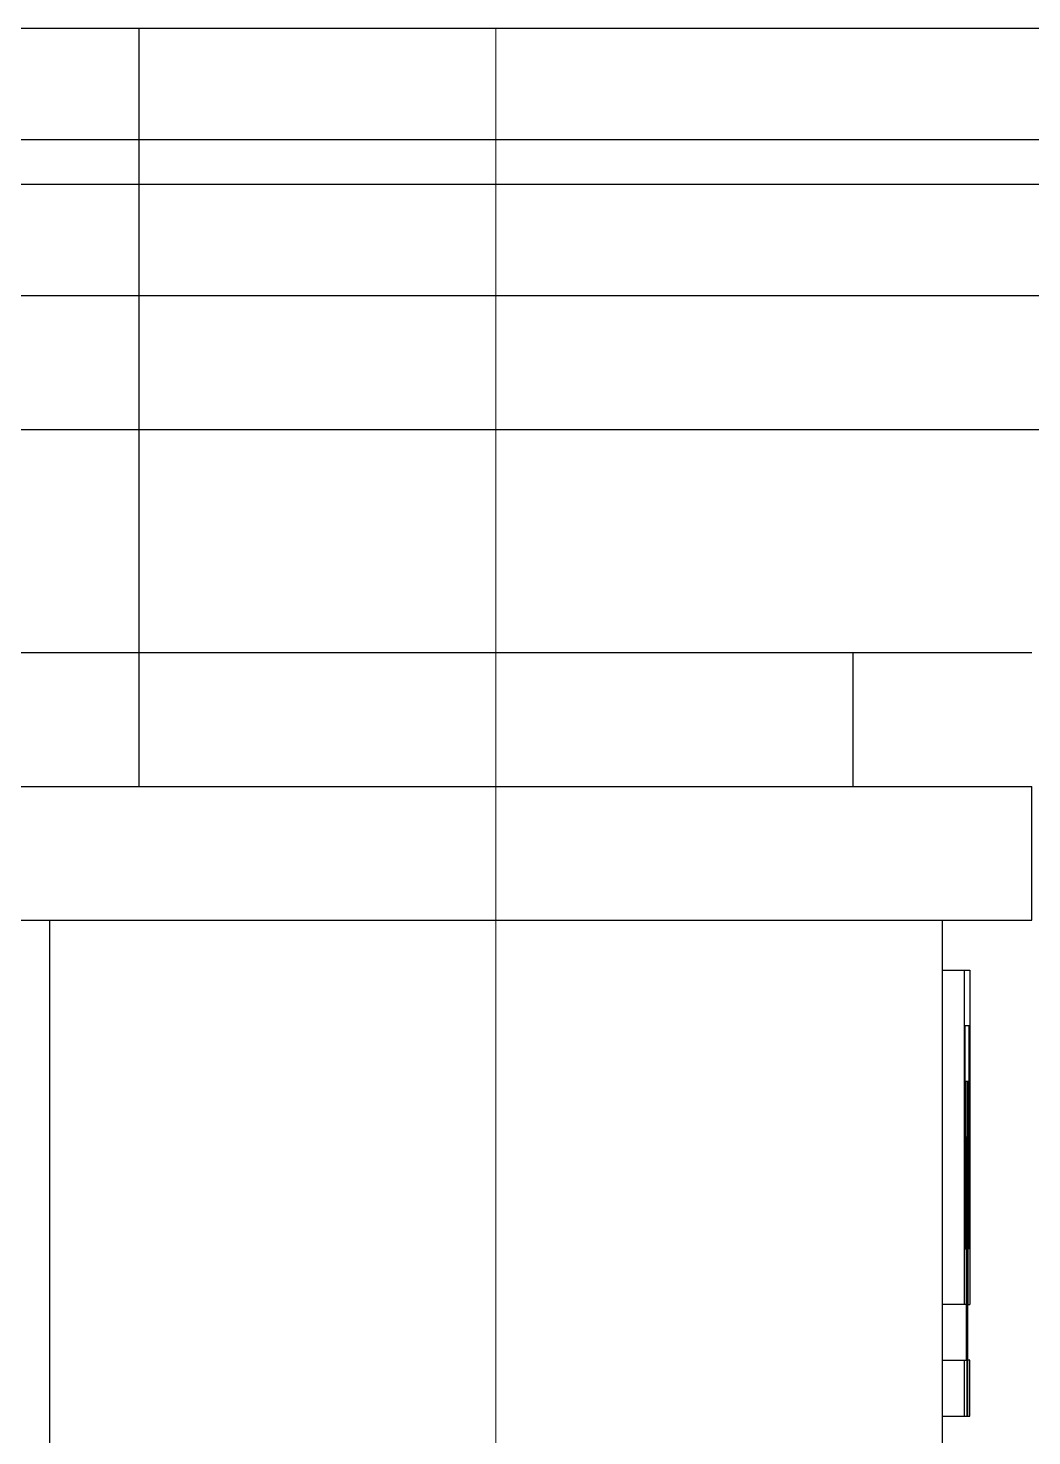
# Model space of a CAD drawing. Extents: x 1188826 to 1909461, y 608442 to 1651179.
# Drawn here: x 1702518 to 1703642, y 1034436 to 1036013 of the extents above; entities that cross this region are included whole.
import ezdxf

# ---------------------------------------------------------------- set-up
doc = ezdxf.new("R2010")
doc.units = 0
doc.header["$LTSCALE"] = 1000
doc.header["$MEASUREMENT"] = 0
doc.linetypes.add('ACAD_ISO10W100', pattern=[18.5, 12, -3, 0.5, -3])
doc.linetypes.add('DOTE', pattern=[2.42, 2, -0.2, 0.02, -0.2])
doc.layers.add('DOTE', color=19, linetype='DOTE', lineweight=9)
doc.layers.add('分缝', color=37, linetype='Continuous')
doc.layers.add('立面线', color=40, linetype='Continuous')

msp = doc.modelspace()

# ---------------------------------------------------------------- linework, layer by layer
at = {"layer": 'DOTE', "linetype": 'ACAD_ISO10W100', "ltscale": 100}
for p, q in [((1687342.5, 1036013.4), (1705542.3, 1036013.4)), ((1703042, 1036013.4), (1703042, 1027963.4))]:
    msp.add_line(p, q, dxfattribs=at)
at = {"layer": '分缝'}
msp.add_line((1702642.3, 1035163.4), (1702642.3, 1036013.4), dxfattribs=at)
at = {"layer": '立面线'}
for p, q in [((1687842.5, 1036013.4), (1705042.3, 1036013.4)), ((1705042.3, 1035888.4), (1687842.5, 1035888.4)), ((1687842.5, 1035838.4), (1705042.3, 1035838.4)), ((1705042.3, 1035713.4), (1687842.5, 1035713.4)), ((1688242.5, 1035563.4), (1704642.3, 1035563.4)), ((1703642.3, 1035313.4), (1689242.5, 1035313.4)), ((1703442.3, 1035163.4), (1703442.3, 1035313.4)), ((1689242.5, 1035163.4), (1703642.3, 1035163.4)), ((1703642.3, 1035013.4), (1703642.3, 1035163.4)), ((1689242.5, 1035013.4), (1703642.3, 1035013.4)), ((1702542.3, 1034413.4), (1702542.3, 1035013.4)), ((1703542.3, 1034413.4), (1703542.3, 1035013.4)), ((1703542.3, 1034957.7), (1703572.8, 1034957.7)), ((1703567, 1034582.7), (1703567, 1034957.7)), ((1703572.8, 1034957.7), (1703572.8, 1034582.7)), ((1703572.3, 1034895.2), (1703567.4, 1034895.2)), ((1703567.4, 1034895.2), (1703567.4, 1034645.2)), ((1703572.3, 1034645.2), (1703572.3, 1034895.2)), ((1703571.9, 1034832.7), (1703567.4, 1034832.7)), ((1703567.9, 1034770.2), (1703567.9, 1034832.7)), ((1703569.7, 1034832.7), (1703569.7, 1034457.7)), ((1703570.1, 1034832.7), (1703570.1, 1034457.7)), ((1703571.9, 1034770.2), (1703571.9, 1034832.7)), ((1703569.2, 1034770.2), (1703567.4, 1034770.2)), ((1703569.2, 1034520.2), (1703569.2, 1034770.2)), ((1703569.7, 1034770.2), (1703570.1, 1034770.2)), ((1703570.5, 1034770.2), (1703571.9, 1034770.2)), ((1703570.5, 1034520.2), (1703570.5, 1034770.2)), ((1703567.4, 1034707.7), (1703568.8, 1034707.7)), ((1703568.3, 1034645.2), (1703568.3, 1034707.7)), ((1703568.8, 1034707.7), (1703568.8, 1034582.7)), ((1703570.5, 1034707.7), (1703571.4, 1034707.7)), ((1703571, 1034582.7), (1703571, 1034707.7)), ((1703571.4, 1034707.7), (1703571.4, 1034645.2)), ((1703567.4, 1034645.2), (1703568.3, 1034645.2)), ((1703570.5, 1034645.2), (1703571, 1034645.2)), ((1703572.3, 1034645.2), (1703571.4, 1034645.2)), ((1703568.8, 1034582.7), (1703542.3, 1034582.7)), ((1703570.5, 1034582.7), (1703572.8, 1034582.7)), ((1703542.3, 1034520.2), (1703569.2, 1034520.2)), ((1703567, 1034457.7), (1703567, 1034520.2)), ((1703569.7, 1034520.2), (1703570.1, 1034520.2)), ((1703572.8, 1034520.2), (1703570.5, 1034520.2)), ((1703572.8, 1034457.7), (1703572.8, 1034520.2)), ((1703542.3, 1034457.7), (1703572.8, 1034457.7))]:
    msp.add_line(p, q, dxfattribs=at)

doc.saveas('drawing.dxf')
